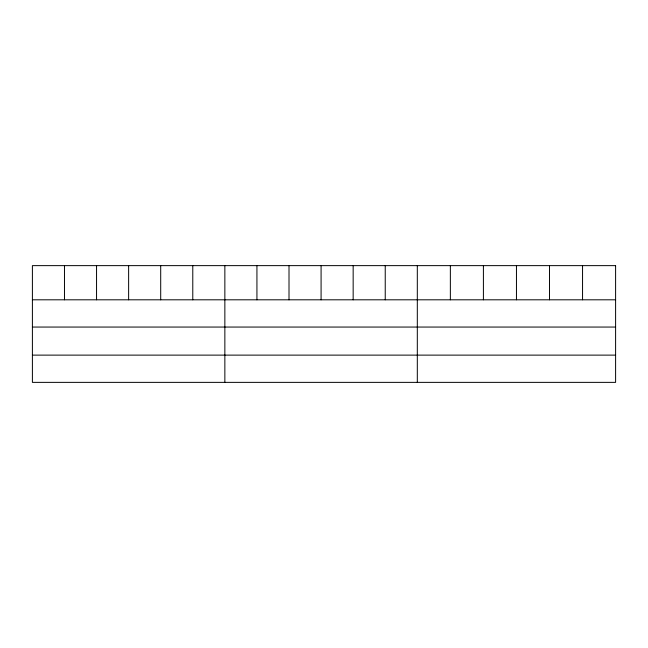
<?xml version="1.0" encoding="UTF-8"?>
<svg xmlns="http://www.w3.org/2000/svg" width="648" height="648" viewBox="0 0 648 648"><rect width="100%" height="100%" fill="white"/><g stroke="black" fill="none" stroke-linecap="round" stroke-linejoin="round"><path stroke-width="0.97" d="M32.4 299.805L615.6 299.805M32.4 327.054L615.6 327.054M32.4 355.12L615.6 355.12M582.552 265.631L582.552 299.805M549.504 265.631L549.504 299.805M516.456 265.631L516.456 299.805M483.408 265.631L483.408 299.805M450.36 265.631L450.36 299.805M417.312 265.631L417.312 382.369M385.236 265.631L385.236 299.805M353.16 265.631L353.16 299.805M321.084 265.631L321.084 299.805M289.008 265.631L289.008 299.805M256.932 265.631L256.932 299.805M224.856 265.631L224.856 382.369M192.78 265.631L192.78 299.805M160.704 265.631L160.704 299.805M128.628 265.631L128.628 299.805M96.552 265.631L96.552 299.805M64.476 265.631L64.476 299.805M615.6 265.631L32.4 265.631L32.4 382.369L615.6 382.369L615.6 265.631"/></g></svg>
